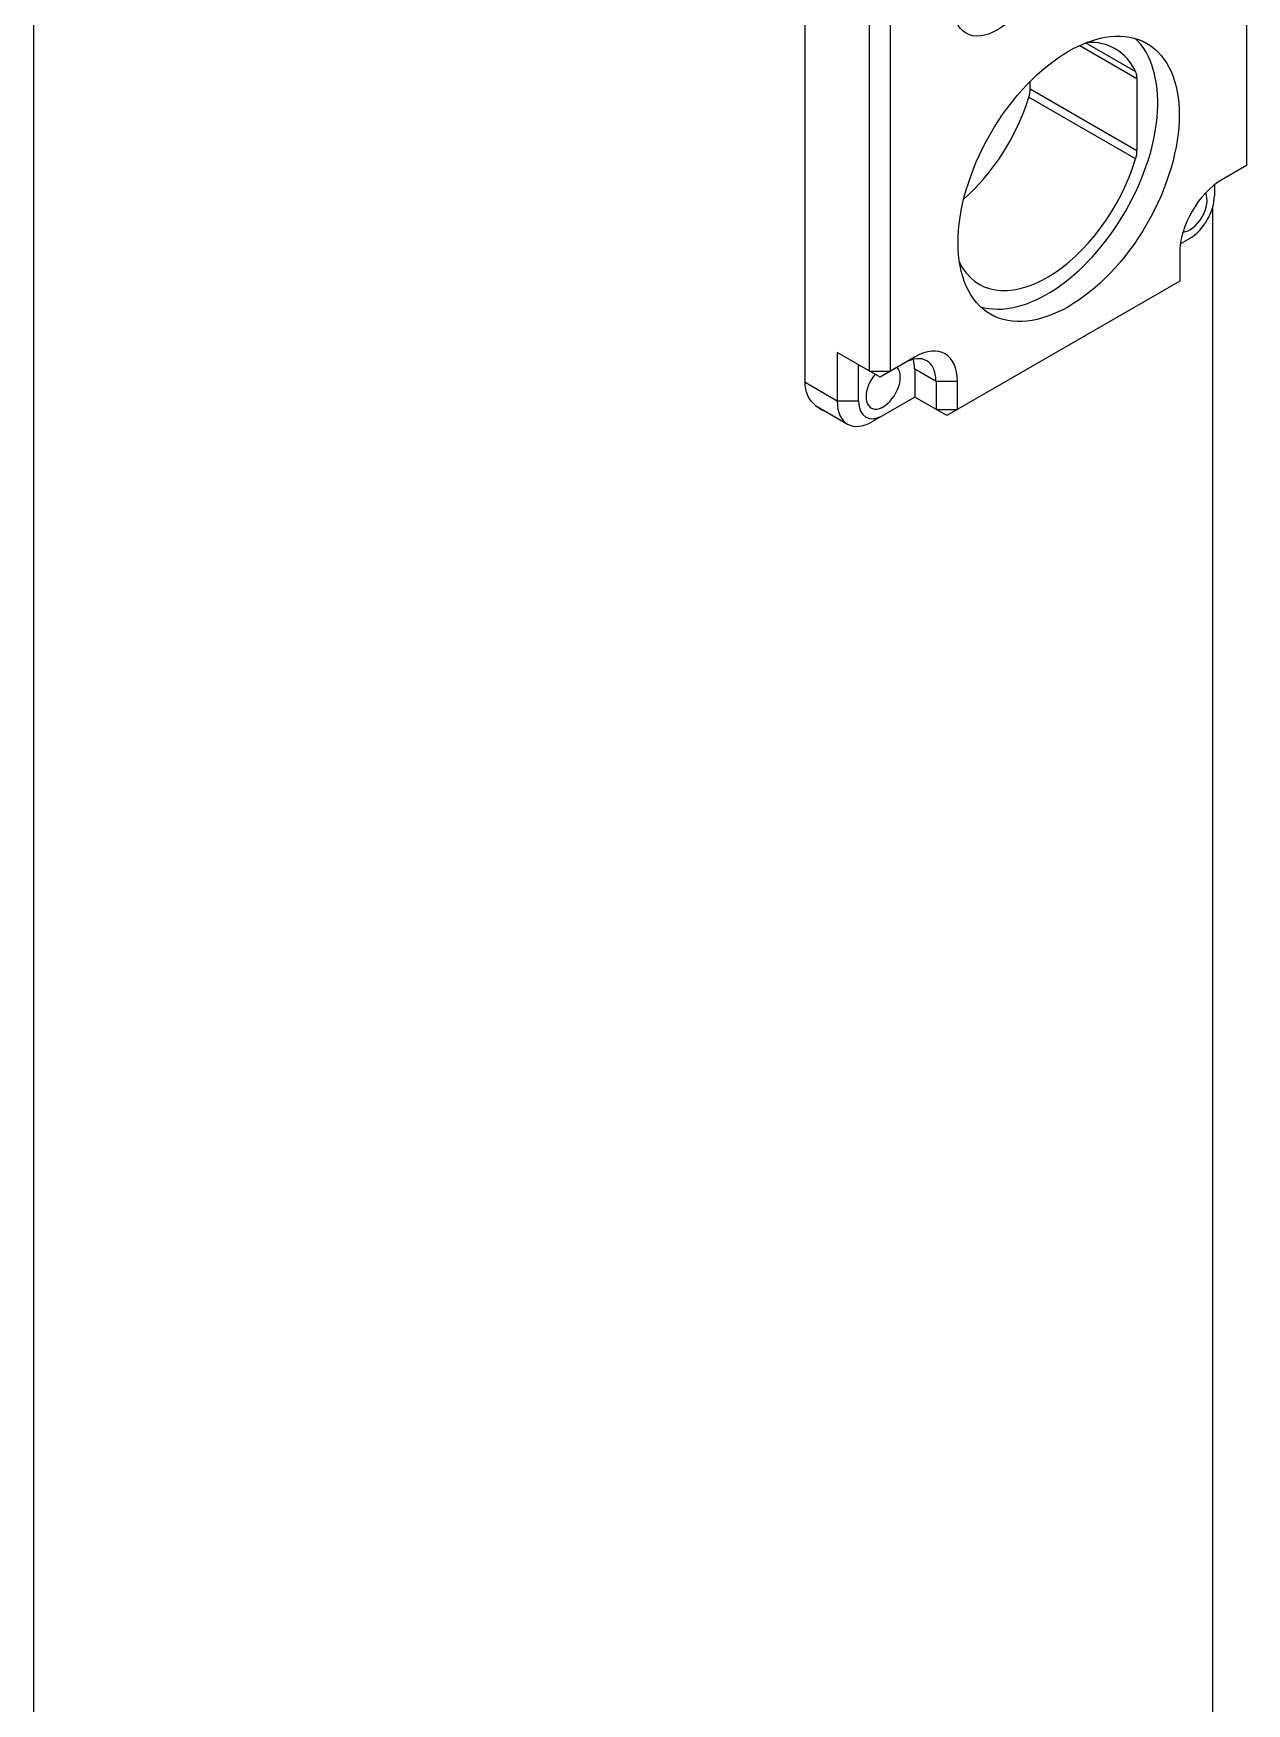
# Model space of a CAD drawing. Header units: millimetres. Extents: x 0 to 4378, y 0 to 2376.
# Drawn here: x 2669.8 to 2750, y 1680.9 to 1791.5 of the extents above; entities that cross this region are included whole.
import ezdxf

# ---------------------------------------------------------------- set-up
doc = ezdxf.new("R2010")
doc.units = ezdxf.units.MM
doc.header["$LTSCALE"] = 0.2
doc.layers.add('01_Object Line', color=4, linetype='Continuous')

# ---------------------------------------------------------------- blocks, each defined once
blk = doc.blocks.new('A$C7c2cc22e_1')
for p, q in [((159.54, 783.92), (159.54, 623.23)), ((239.8, 782.6), (239.8, 748.72)), ((210.6, 734.31), (210.6, 773.83)), ((214.84, 768.19), (214.84, 735.12)), ((216.25, 735.12), (216.25, 768.19)), ((228.76, 756.67), (232.55, 754.49)), ((232.47, 754.92), (229.14, 756.84)), ((225.48, 753.77), (225.48, 754.3)), ((232.55, 754.49), (232.55, 749.69)), ((225.4, 753.24), (232.47, 749.16)), ((232.55, 749.69), (225.48, 753.77)), ((239.8, 748.72), (238.17, 747.78)), ((237.68, 747.44), (237.68, 746.72)), ((237.54, 745.88), (237.54, 623.23)), ((235.38, 742.94), (235.38, 741.06)), ((236.05, 743.9), (235.43, 743.54)), ((235.38, 741.06), (219.97, 732.17)), ((215.55, 734.72), (212.72, 736.35)), ((212.72, 736.35), (212.72, 733.12)), ((214.13, 733.12), (214.13, 735.53)), ((217.88, 736.06), (215.55, 734.72)), ((217.85, 735.27), (219.26, 734.45)), ((217.85, 735.27), (217.85, 733.39)), ((212.72, 733.12), (210.6, 734.35)), ((214.84, 735.12), (216.25, 735.12)), ((219.26, 734.45), (220.67, 734.45)), ((219.26, 734.45), (219.26, 732.57)), ((220.67, 732.57), (220.67, 734.45)), ((214.13, 733.12), (212.72, 733.12)), ((217.85, 733.39), (215.05, 731.78)), ((219.97, 732.17), (217.85, 733.39)), ((211.28, 732.84), (213.4, 731.61)), ((219.26, 732.57), (220.67, 732.57))]:
    blk.add_line(p, q)
for centre, major_axis in [((223.29, 761.03), (-2.05, -3.55)), ((228.03, 747.84), (-5.17, -8.96))]:
    blk.add_ellipse(centre, major_axis=major_axis, ratio=0.57735)
for centre, major_axis, start_param, end_param in [((226.61, 748.66), (5.17, 8.96), 3.27866, 6.146118), ((226.61, 748.66), (4.5, 7.79), 5.900503, 6.647126), ((231.49, 753.88), (0.75, 1.3), 5.497787, 5.900503), ((219.54, 752.74), (4.5, 7.79), 4.171582, 5.095071), ((224.42, 753.16), (-0.75, -1.3), 1.953479, 2.356194), ((231.49, 749.08), (0.75, 1.3), 5.095071, 5.497787), ((226.61, 748.66), (-4.5, -7.79), 5.919245, 8.236664), ((238.17, 744.56), (-1.97, -3.42), 3.926991, 5.497787), ((236.05, 745.78), (0.8, 1.39), 3.515391, 5.909387), ((236.05, 745.78), (-1.15, -1.99), 0.785398, 2.356194), ((217.88, 732.84), (1.97, 3.42), 5.497787, 7.068583), ((215.76, 734.06), (0.8, 1.39), 1.279429, 6.133498), ((217.17, 733.25), (1.47, 2.55), 5.497787, 7.068583), ((215.76, 734.06), (1.47, 2.55), 5.497787, 5.783221), ((215.05, 734.47), (-1.65, -2.86), 5.497787, 7.068583), ((215.76, 734.06), (-1.15, -1.99), 5.497787, 7.068583), ((212.93, 735.7), (-1.65, -2.86), 6.258355, 6.283185)]:
    blk.add_ellipse(centre, major_axis=major_axis, ratio=0.57735, start_param=start_param, end_param=end_param)
blk.add_open_spline([(212.09, 732.37), (211.91, 732.43), (211.74, 732.51), (211.3, 732.78), (211.04, 733.03), (210.69, 733.62), (210.6, 733.96), (210.6, 734.31)], degree=3, knots=[-0.3183028, -0.3183028, -0.3183028, -0.3183028, -0.2521705, -0.2521705, -0.1260853, -0.1260853, 0, 0, 0, 0])

msp = doc.modelspace()

# ---------------------------------------------------------------- block references
at = {"layer": '01_Object Line'}
msp.add_blockref('A$C7c2cc22e_1', (2510.212, 1034.021), dxfattribs=at)

doc.saveas('drawing.dxf')
